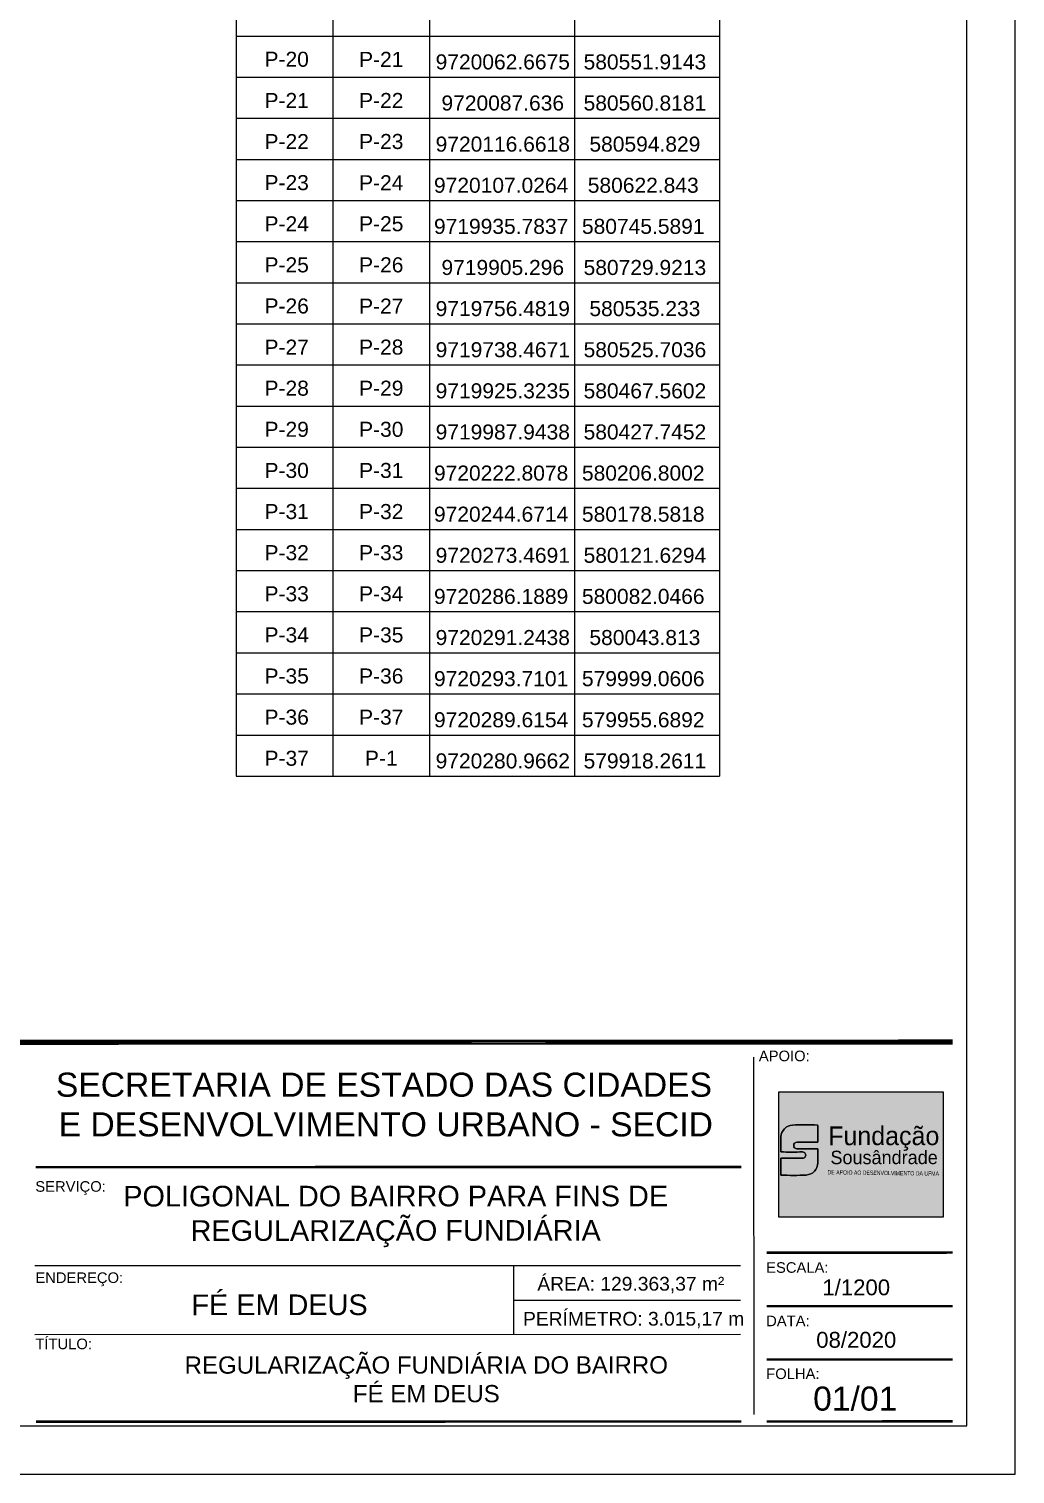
# Model space of a CAD drawing. Extents: x 578787 to 581140, y 9719065 to 9720647.
# Drawn here: x 580792 to 581140, y 9719627 to 9720137 of the extents above; entities that cross this region are included whole.
import ezdxf
from ezdxf.enums import TextEntityAlignment as Align

# ---------------------------------------------------------------- set-up
doc = ezdxf.new("R2010")
doc.units = 0
doc.linetypes.add('CONTINUO', pattern=[0])
for name, color, linetype, lineweight in [('edifica', 2, 'Continuous', 0), ('FL_FORMATO', 1, 'Continuous', 0), ('FORMATO', 1, 'CONTINUO', 0), ('Topon de Rua Pavimentada com Meio Fio', 7, 'Continuous', 13)]:
    doc.layers.add(name, color=color, linetype=linetype, lineweight=lineweight)
doc.styles.add('Neo', font='arial.ttf')
doc.styles.add('SSA', font='Berlin Sans FB Demi')
doc.styles.add('TEXTO DO CARIMBO', font='arial.ttf')
doc.styles.add('TXT', font='arial.ttf', dxfattribs={"width": 0.8, "height": 10})
doc.styles.add('TXT_CARIMBO 2', font='arial.ttf')

# ---------------------------------------------------------------- blocks, each defined once
blk = doc.blocks.new('SOUSA')
at = {"layer": 'edifica'}
blk.add_hatch(color=7, dxfattribs=at).paths.add_polyline_path([(583974.249, 9721445.842), (583971.156, 9721445.841), (583971.157, 9721443.487), (583974.249, 9721443.488)])
at = {"layer": 'FL_FORMATO'}
blk.add_hatch(color=152, dxfattribs=at).paths.add_polyline_path([(583971.888, 9721445.216, 0.027017), (583971.413, 9721445.216, 0.389856), (583971.197, 9721444.995, 0.007463), (583971.193, 9721444.711, 0.005202), (583971.603, 9721444.711, -1.010458), (583971.603, 9721444.593, 0.002601), (583971.195, 9721444.595, 0.002168), (583971.194, 9721444.278, 0.027902), (583971.673, 9721444.278, 0.397966), (583971.888, 9721444.506), (583971.888, 9721444.767, 0.002904), (583971.498, 9721444.769, -1), (583971.498, 9721444.893), (583971.888, 9721444.893)], flags=0)
at = {"layer": 'edifica'}
blk.add_lwpolyline([(583971.156, 9721445.841), (583974.249, 9721445.842), (583974.249, 9721443.488), (583971.157, 9721443.487)], close=True, dxfattribs=at)
for points in [[(583971.888, 9721444.506, -0.397966), (583971.673, 9721444.278, -0.027902), (583971.194, 9721444.278, -0.002168), (583971.195, 9721444.595, -0.002601), (583971.603, 9721444.593, 1.010458), (583971.603, 9721444.711, -0.005202), (583971.193, 9721444.711, -0.007463), (583971.197, 9721444.995, -0.152384)], [(583971.197, 9721444.995, -0.389856), (583971.413, 9721445.216, -0.026491), (583971.879, 9721445.217, -0.399088), (583971.888, 9721445.207), (583971.888, 9721444.893), (583971.498, 9721444.893, 1), (583971.498, 9721444.769, -0.002904), (583971.888, 9721444.767)], [(583971.888, 9721444.767), (583971.888, 9721444.506, -0.114021)]]:
    blk.add_lwpolyline(points, format="xyb", dxfattribs=at)
at = {"layer": 'FL_FORMATO', "color": 152}
blk.add_lwpolyline([(583971.888, 9721445.216, 0.027017), (583971.413, 9721445.216, 0.389856), (583971.197, 9721444.995, 0.007463), (583971.193, 9721444.711, 0.005202), (583971.603, 9721444.711, -1.010458), (583971.603, 9721444.593, 0.002601), (583971.195, 9721444.595, 0.002168), (583971.194, 9721444.278, 0.027902), (583971.673, 9721444.278, 0.397966), (583971.888, 9721444.506), (583971.888, 9721444.767, 0.002904), (583971.498, 9721444.769, -1), (583971.498, 9721444.893), (583971.888, 9721444.893)], format="xyb", close=True, dxfattribs=at)
at = {"layer": 'FL_FORMATO', "color": 152, "style": 'SSA'}
for s, height, p in [('Fundação', 0.3512, (583973.13, 9721444.839)), ('Sousândrade', 0.25361, (583973.136, 9721444.482))]:
    blk.add_text(s, height=height, rotation=0.042, dxfattribs=at).set_placement(p, align=Align.CENTER)
at = {"layer": 'Topon de Rua Pavimentada com Meio Fio', "color": 152, "lineweight": 25, "style": 'TXT', "width": 0.84906}
blk.add_text('DE APOIO AO DESENVOLVIMENTO DA UFMA', height=0.08, rotation=359.302, dxfattribs=at).set_placement((583972.073, 9721444.29), (583974.167, 9721444.264), align=Align.FIT)

msp = doc.modelspace()

# ---------------------------------------------------------------- linework, layer by layer
at = {"layer": 'FL_FORMATO', "color": 1}
for p, q in [((581140.35, 9719626.79), (581140.35, 9720647.445)), ((579696.852, 9719626.79), (581140.35, 9719626.79))]:
    msp.add_line(p, q, dxfattribs=at)
at = {"layer": 'FL_FORMATO', "color": 5}
for p, q in [((581123.339, 9719643.801), (581123.339, 9720630.434)), ((581048.165, 9719647.789), (581048.123, 9719773.949)), ((579757.606, 9719643.801), (581123.339, 9719643.801))]:
    msp.add_line(p, q, dxfattribs=at)
at = {"layer": 'FL_FORMATO', "color": 242}
for p, q in [((580963.203, 9719700.298), (580963.209, 9719675.997)), ((580963.206, 9719688.147), (581043.325, 9719688.147))]:
    msp.add_line(p, q, dxfattribs=at)
at = {"layer": 'FL_FORMATO', "color": 10}
msp.add_lwpolyline([(580690.703, 9719779.602, 0.895, 0.895, 0), (581118.253, 9719779.733, 0.895, 0.895, 0)], format="xyseb", dxfattribs=at)
at = {"layer": 'FL_FORMATO', "color": 242}
for points in [[(580690.703, 9719778.699, 0.895, 0.895, 0), (581118.253, 9719778.83, 0.895, 0.895, 0)], [(580794.525, 9719735.115, 0.895, 0.895, 0), (581043.644, 9719735.177, 0.895, 0.895, 0)], [(581052.598, 9719704.95, 0.895, 0.895, 0), (581118.264, 9719704.977, 0.895, 0.895, 0)], [(581052.623, 9719686.04, 0.895, 0.895, 0), (581118.289, 9719686.067, 0.895, 0.895, 0)], [(581052.631, 9719667.215, 0.895, 0.895, 0), (581118.297, 9719667.241, 0.895, 0.895, 0)], [(580794.567, 9719645.294, 0.895, 0.895, 0), (581043.686, 9719645.356, 0.895, 0.895, 0)], [(581052.641, 9719645.36, 0.895, 0.895, 0), (581118.252, 9719645.386, 0.895, 0.895, 0)]]:
    msp.add_lwpolyline(points, format="xyseb", dxfattribs=at)
for points in [[(581043.322, 9719700.318), (580794.204, 9719700.256)], [(581043.328, 9719676.017), (580794.21, 9719675.954)]]:
    msp.add_lwpolyline(points, dxfattribs=at)
at = {"layer": 'FORMATO', "color": 0}
for p, q in [((580865.313, 9720447.198), (580865.313, 9719873.126)), ((581035.978, 9720447.198), (581035.978, 9719873.126)), ((580933.604, 9720433.284), (580933.604, 9719873.126)), ((580984.791, 9720421.675), (580984.791, 9719873.126)), ((580899.459, 9720410.065), (580899.459, 9719873.126)), ((580865.313, 9720134.34), (581035.978, 9720134.34)), ((580865.313, 9720134.34), (581035.978, 9720134.34)), ((580865.313, 9720119.828), (581035.978, 9720119.828)), ((580865.313, 9720105.316), (581035.978, 9720105.316)), ((580865.313, 9720090.804), (581035.978, 9720090.804)), ((580865.313, 9720076.292), (581035.978, 9720076.292)), ((580865.313, 9720061.781), (581035.978, 9720061.781)), ((580865.313, 9720047.269), (581035.978, 9720047.269)), ((580865.313, 9720047.269), (581035.978, 9720047.269)), ((580865.313, 9720032.757), (581035.978, 9720032.757)), ((580865.313, 9720032.757), (581035.978, 9720032.757)), ((580865.313, 9720018.245), (581035.978, 9720018.245)), ((580865.313, 9720003.733), (581035.978, 9720003.733)), ((580865.313, 9719989.221), (581035.978, 9719989.221)), ((580865.313, 9719974.709), (581035.978, 9719974.709)), ((580865.313, 9719960.198), (581035.978, 9719960.198)), ((580865.313, 9719945.686), (581035.978, 9719945.686)), ((580865.313, 9719945.686), (581035.978, 9719945.686)), ((580865.313, 9719931.174), (581035.978, 9719931.174)), ((580865.313, 9719916.662), (581035.978, 9719916.662)), ((580865.313, 9719916.662), (581035.978, 9719916.662)), ((580865.313, 9719916.662), (581035.978, 9719916.662)), ((580865.313, 9719902.15), (581035.978, 9719902.15)), ((580865.313, 9719887.638), (581035.978, 9719887.638)), ((580865.313, 9719873.126), (581035.978, 9719873.126)), ((580865.313, 9719873.126), (581035.978, 9719873.126))]:
    msp.add_line(p, q, dxfattribs=at)

# ---------------------------------------------------------------- block references
at = {"layer": 'edifica', "xscale": 18.78530072409434, "yscale": 18.78530072409434, "zscale": 18.78530072409434}
msp.add_blockref('SOUSA', (-10389016.888, -172900521.886), dxfattribs=at)

# ---------------------------------------------------------------- texts
at = {"layer": 'FL_FORMATO', "color": 1, "style": 'TEXTO DO CARIMBO'}
for s, p in [('APOIO:', (581049.855, 9719772.508)), ('SERVIÇO:', (580794.356, 9719726.443)), ('ESCALA:', (581052.429, 9719697.833)), ('ENDEREÇO:', (580794.378, 9719694.234)), ('DATA:', (581052.44, 9719678.979)), ('TÍTULO:', (580794.378, 9719670.865)), ('FOLHA:', (581052.462, 9719660.335))]:
    msp.add_text(s, height=3.731, rotation=0.023, dxfattribs=at).set_placement(p)
at = {"layer": 'FL_FORMATO', "color": 0, "style": 'Neo'}
for s, p in [('SECRETARIA DE ESTADO DAS CIDADES', (580917.467, 9719759.976)), ('E DESENVOLVIMENTO URBANO - SECID', (580918.114, 9719745.976))]:
    msp.add_text(s, height=8.50546, dxfattribs=at).set_placement(p, align=Align.CENTER)
for s, height, p in [('ÁREA: 129.363,37 m²', 4.86026, (581004.649, 9719691.536)), ('1/1200', 5.5965, (581084.241, 9719689.897)), ('PERÍMETRO: 3.015,17 m', 4.86026, (581005.644, 9719679.185)), ('08/2020', 5.5965, (581084.252, 9719671.388)), ('01/01', 8.5055, (581083.889, 9719649.19))]:
    msp.add_text(s, height=height, rotation=0.023, dxfattribs=at).set_placement(p, align=Align.CENTER)
at = {"layer": 'FL_FORMATO', "color": 0, "attachment_point": 2, "rotation": 0.023, "style": 'Neo'}
for s, insert, char_height, width in [('POLIGONAL DO BAIRRO PARA FINS DE REGULARIZAÇÃO FUNDIÁRIA', (580921.605, 9719728.563), 7.29039, 208.06902), ('FÉ EM DEUS', (580880.587, 9719690.184), 7.2904, 131.40935), ('REGULARIZAÇÃO FUNDIÁRIA DO BAIRRO\\PFÉ EM DEUS', (580932.415, 9719668.344), 6.07533, 195.58397)]:
    msp.add_mtext(s, dxfattribs=dict(at, insert=insert, char_height=char_height, width=width))
at = {"layer": 'FORMATO', "color": 0, "style": 'TXT_CARIMBO 2'}
for s, height, p in [('P-20', 5.3084, (580883.118, 9720126.142)), ('P-21', 5.3084, (580916.516, 9720126.142)), ('9720062.6675', 5.30841, (580959.425, 9720125.211)), ('580551.9143', 5.30841, (581009.614, 9720125.211)), ('P-21', 5.3084, (580883.118, 9720111.63)), ('P-22', 5.3084, (580916.516, 9720111.63)), ('9720087.636', 5.30841, (580959.425, 9720110.699)), ('580560.8181', 5.30841, (581009.614, 9720110.699)), ('P-22', 5.3084, (580883.118, 9720097.118)), ('P-23', 5.3084, (580916.516, 9720097.118)), ('9720116.6618', 5.30841, (580959.425, 9720096.187)), ('580594.829', 5.3084, (581009.614, 9720096.187)), ('P-23', 5.3084, (580883.118, 9720082.606)), ('P-24', 5.3084, (580916.516, 9720082.606)), ('9720107.0264', 5.30841, (580958.839, 9720081.675)), ('580622.843', 5.3084, (581009.027, 9720081.675)), ('P-24', 5.3084, (580883.118, 9720068.094)), ('P-25', 5.3084, (580916.516, 9720068.094)), ('9719935.7837', 5.30841, (580958.839, 9720067.164)), ('580745.5891', 5.30841, (581009.027, 9720067.164)), ('P-25', 5.3084, (580883.118, 9720053.582)), ('P-26', 5.3084, (580916.516, 9720053.582)), ('9719905.296', 5.30841, (580959.425, 9720052.652)), ('580729.9213', 5.30841, (581009.614, 9720052.652)), ('P-26', 5.3084, (580883.118, 9720039.071)), ('P-27', 5.3084, (580916.516, 9720039.071)), ('9719756.4819', 5.30841, (580959.425, 9720038.14)), ('580535.233', 5.3084, (581009.614, 9720038.14)), ('P-27', 5.3084, (580883.118, 9720024.559)), ('P-28', 5.3084, (580916.516, 9720024.559)), ('9719738.4671', 5.30841, (580959.425, 9720023.628)), ('580525.7036', 5.30841, (581009.614, 9720023.628)), ('P-28', 5.3084, (580883.118, 9720010.047)), ('P-29', 5.3084, (580916.516, 9720010.047)), ('9719925.3235', 5.30841, (580959.425, 9720009.116)), ('580467.5602', 5.30841, (581009.614, 9720009.116)), ('P-29', 5.3084, (580883.118, 9719995.535)), ('P-30', 5.3084, (580916.516, 9719995.535)), ('9719987.9438', 5.30841, (580959.425, 9719994.604)), ('580427.7452', 5.30841, (581009.614, 9719994.604)), ('P-30', 5.3084, (580883.118, 9719981.023)), ('P-31', 5.3084, (580916.516, 9719981.023)), ('9720222.8078', 5.30841, (580958.839, 9719980.092)), ('580206.8002', 5.30841, (581009.027, 9719980.092)), ('P-31', 5.3084, (580883.118, 9719966.511)), ('P-32', 5.3084, (580916.516, 9719966.511)), ('9720244.6714', 5.30841, (580958.839, 9719965.581)), ('580178.5818', 5.30841, (581009.027, 9719965.581)), ('P-32', 5.3084, (580883.118, 9719951.999)), ('P-33', 5.3084, (580916.516, 9719951.999)), ('9720273.4691', 5.30841, (580959.425, 9719951.069)), ('580121.6294', 5.30841, (581009.614, 9719951.069)), ('P-33', 5.3084, (580883.118, 9719937.487)), ('P-34', 5.3084, (580916.516, 9719937.487)), ('9720286.1889', 5.30841, (580958.839, 9719936.557)), ('580082.0466', 5.30841, (581009.027, 9719936.557)), ('P-34', 5.3084, (580883.118, 9719922.976)), ('P-35', 5.3084, (580916.516, 9719922.976)), ('9720291.2438', 5.30841, (580959.425, 9719922.045)), ('580043.813', 5.3084, (581009.614, 9719922.045)), ('P-35', 5.3084, (580883.118, 9719908.464)), ('P-36', 5.3084, (580916.516, 9719908.464)), ('9720293.7101', 5.30841, (580958.839, 9719907.533)), ('579999.0606', 5.30841, (581009.027, 9719907.533)), ('P-36', 5.3084, (580883.118, 9719893.952)), ('P-37', 5.3084, (580916.516, 9719893.952)), ('9720289.6154', 5.30841, (580958.839, 9719893.021)), ('579955.6892', 5.30841, (581009.027, 9719893.021)), ('P-37', 5.3084, (580883.118, 9719879.44)), ('P-1', 5.3084, (580916.516, 9719879.44)), ('9720280.9662', 5.30841, (580959.425, 9719878.509)), ('579918.2611', 5.30841, (581009.614, 9719878.509))]:
    msp.add_text(s, height=height, dxfattribs=at).set_placement(p, align=Align.MIDDLE)

doc.saveas('drawing.dxf')
